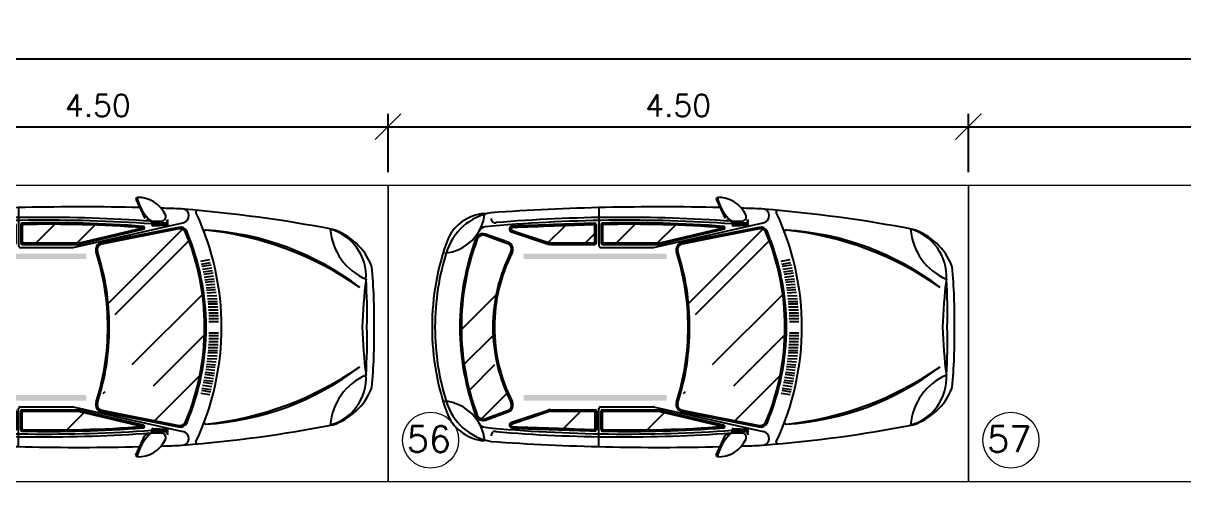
# Model space of a CAD drawing. Header units: millimetres. Extents: x 521 to 1055, y 261 to 520.
# Drawn here: x 547.34 to 556.34, y 476.24 to 479.8 of the extents above; entities that cross this region are included whole.
import ezdxf

# ---------------------------------------------------------------- set-up
doc = ezdxf.new("R2010")
doc.units = ezdxf.units.MM
doc.linetypes.add('CONTINU', pattern=[0])
doc.layers.add('0.1', color=8, linetype='Continuous', lineweight=13)
doc.layers.add('layout', color=1, linetype='Continuous')
doc.styles.add('ROMANS', font='romans')
doc.styles.get("Standard").update_dxf_attribs({"font": 'romans.shx'})
doc.dimstyles.new('Fares Eng - 50', dxfattribs={"dimscale": 2, "dimtxt": 0.085, "dimasz": 0.1, "dimexe": 0.05, "dimexo": 0.05, "dimgap": 0.04, "dimtad": 1, "dimzin": 4, "dimdsep": 46, "dimtxsty": 'ROMANS', "dimblk1": 'OBLIQUE', "dimblk2": 'OBLIQUE', "dimsah": 1, "dimcen": 0.05, "dimdle": 0.05, "dimclrd": 8, "dimclre": 8, "dimclrt": 8, "dimaunit": 1, "dimadec": 0, "dimazin": 0, "dimtfac": 1, "dimtix": 1, "dimtmove": 2, "dimatfit": 0, "dimldrblk": 'OPEN90', "dimfxl": 1, "dimtolj": 1, "dimtzin": 0, "dimarcsym": 0})

# ---------------------------------------------------------------- blocks, each defined once
blk = doc.blocks.new('_OBLIQUE')
at = {"color": 0, "linetype": 'ByBlock'}
blk.add_line((-0.5, -0.5), (0.5, 0.5), dxfattribs=at)
blk = doc.blocks.new('*D3637')
at = {"layer": '0.1', "color": 8, "linetype": 'CONTINU', "lineweight": -2, "transparency": 16777216}
for p, q in [((545.6684, 478.6439), (545.6684, 479.0971)), ((550.1684, 478.6439), (550.1684, 479.0971)), ((545.5684, 478.9971), (550.2684, 478.9971))]:
    blk.add_line(p, q, dxfattribs=at)
at = {"layer": 'DEFPOINTS', "color": 0, "linetype": 'CONTINU', "lineweight": -2, "transparency": 16777216}
for p in [(550.1684, 478.9971), (545.6684, 478.5439), (550.1684, 478.5439)]:
    blk.add_point(p, dxfattribs=at)
at = {"layer": '0.1', "color": 8, "linetype": 'CONTINU', "lineweight": -2, "transparency": 16777216, "xscale": 0.2, "yscale": 0.2, "zscale": 0.2, "rotation": 180}
blk.add_blockref('_OBLIQUE', (545.6684, 478.9971), dxfattribs=at)
at = {"layer": '0.1', "color": 8, "linetype": 'CONTINU', "lineweight": -2, "transparency": 16777216, "xscale": 0.2, "yscale": 0.2, "zscale": 0.2}
blk.add_blockref('_OBLIQUE', (550.1684, 478.9971), dxfattribs=at)
at = {"layer": '0.1', "color": 8, "linetype": 'CONTINU', "lineweight": -2, "transparency": 16777216, "insert": (547.9184, 479.1621), "char_height": 0.17, "attachment_point": 5, "style": 'ROMANS'}
blk.add_mtext('\\A1;4.50', dxfattribs=at)
blk = doc.blocks.new('_Open90')
at = {"color": 0, "linetype": 'ByBlock', "lineweight": -2}
for p, q in [((-0.5, 0.5), (0, 0)), ((0, 0), (-1, 0)), ((0, 0), (-0.5, -0.5))]:
    blk.add_line(p, q, dxfattribs=at)
blk = doc.blocks.new('*D3638')
at = {"layer": '0.1', "color": 8, "linetype": 'CONTINU', "lineweight": -2, "transparency": 16777216}
for p, q in [((550.1684, 478.6439), (550.1684, 479.0971)), ((554.6684, 478.6439), (554.6684, 479.0971)), ((550.0684, 478.9971), (554.7684, 478.9971))]:
    blk.add_line(p, q, dxfattribs=at)
at = {"layer": 'DEFPOINTS', "color": 0, "linetype": 'CONTINU', "lineweight": -2, "transparency": 16777216}
for p in [(554.6684, 478.9971), (550.1684, 478.5439), (554.6684, 478.5439)]:
    blk.add_point(p, dxfattribs=at)
at = {"layer": '0.1', "color": 8, "linetype": 'CONTINU', "lineweight": -2, "transparency": 16777216, "xscale": 0.2, "yscale": 0.2, "zscale": 0.2, "rotation": 180}
blk.add_blockref('_OBLIQUE', (550.1684, 478.9971), dxfattribs=at)
at = {"layer": '0.1', "color": 8, "linetype": 'CONTINU', "lineweight": -2, "transparency": 16777216, "xscale": 0.2, "yscale": 0.2, "zscale": 0.2}
blk.add_blockref('_OBLIQUE', (554.6684, 478.9971), dxfattribs=at)
at = {"layer": '0.1', "color": 8, "linetype": 'CONTINU', "lineweight": -2, "transparency": 16777216, "insert": (552.4184, 479.1621), "char_height": 0.17, "attachment_point": 5, "style": 'ROMANS'}
blk.add_mtext('\\A1;4.50', dxfattribs=at)
blk = doc.blocks.new('*D3639')
at = {"layer": '0.1', "color": 8, "linetype": 'CONTINU', "lineweight": -2, "transparency": 16777216}
for p, q in [((554.6684, 478.6439), (554.6684, 479.0971)), ((559.1684, 478.6439), (559.1684, 479.0971)), ((554.5684, 478.9971), (559.2684, 478.9971))]:
    blk.add_line(p, q, dxfattribs=at)
at = {"layer": 'DEFPOINTS', "color": 0, "linetype": 'CONTINU', "lineweight": -2, "transparency": 16777216}
for p in [(559.1684, 478.9971), (554.6684, 478.5439), (559.1684, 478.5439)]:
    blk.add_point(p, dxfattribs=at)
at = {"layer": '0.1', "color": 8, "linetype": 'CONTINU', "lineweight": -2, "transparency": 16777216, "xscale": 0.2, "yscale": 0.2, "zscale": 0.2, "rotation": 180}
blk.add_blockref('_OBLIQUE', (554.6684, 478.9971), dxfattribs=at)
at = {"layer": '0.1', "color": 8, "linetype": 'CONTINU', "lineweight": -2, "transparency": 16777216, "xscale": 0.2, "yscale": 0.2, "zscale": 0.2}
blk.add_blockref('_OBLIQUE', (559.1684, 478.9971), dxfattribs=at)
at = {"layer": '0.1', "color": 8, "linetype": 'CONTINU', "lineweight": -2, "transparency": 16777216, "insert": (556.9184, 479.1621), "char_height": 0.17, "attachment_point": 5, "style": 'ROMANS'}
blk.add_mtext('\\A1;4.50', dxfattribs=at)
blk = doc.blocks.new('*D3647')
at = {"layer": '0.1', "color": 8, "linetype": 'CONTINU', "lineweight": -2, "transparency": 16777216}
for p, q in [((541.1684, 479.1971), (541.1684, 479.6237)), ((572.6684, 479.1971), (572.6684, 479.6237)), ((541.0684, 479.5237), (572.7684, 479.5237))]:
    blk.add_line(p, q, dxfattribs=at)
at = {"layer": 'DEFPOINTS', "color": 0, "linetype": 'CONTINU', "lineweight": -2, "transparency": 16777216}
for p in [(572.6684, 479.5237), (541.1684, 479.0971), (572.6684, 479.0971)]:
    blk.add_point(p, dxfattribs=at)
at = {"layer": '0.1', "color": 8, "linetype": 'CONTINU', "lineweight": -2, "transparency": 16777216, "xscale": 0.2, "yscale": 0.2, "zscale": 0.2, "rotation": 180}
blk.add_blockref('_OBLIQUE', (541.1684, 479.5237), dxfattribs=at)
at = {"layer": '0.1', "color": 8, "linetype": 'CONTINU', "lineweight": -2, "transparency": 16777216, "xscale": 0.2, "yscale": 0.2, "zscale": 0.2}
blk.add_blockref('_OBLIQUE', (572.6684, 479.5237), dxfattribs=at)
at = {"layer": '0.1', "color": 8, "linetype": 'CONTINU', "lineweight": -2, "transparency": 16777216, "insert": (556.9184, 479.6887), "char_height": 0.17, "attachment_point": 5, "style": 'ROMANS'}
blk.add_mtext('\\A1;31.50', dxfattribs=at)
blk = doc.blocks.new('Car')
at = {"layer": 'layout', "color": 8}
for p, q in [((-39.13, -115.58), (-40.07, -109.37)), ((-37.18, -115.15), (-38.11, -108.94)), ((-35.76, -114.86), (-36.55, -108.6)), ((-33.8, -114.47), (-34.58, -108.2)), ((-31.83, -114.1), (-32.61, -107.82)), ((-30.4, -113.85), (-31.03, -107.55)), ((-28.42, -113.52), (-29.04, -107.35)), ((-26.44, -113.22), (-27.05, -107.15)), ((-25.01, -112.96), (-25.46, -106.96)), ((-23.02, -112.81), (-23.5, -106.37)), ((-21.18, -112.51), (-21.34, -106.1)), ((-19.19, -112.29), (-19.35, -105.87)), ((-17.19, -112.08), (-17.35, -105.66)), ((-15.75, -111.95), (-15.75, -105.51)), ((-13.75, -111.84), (-13.75, -105.34)), ((-11.75, -111.64), (-11.75, -105.19)), ((-9.75, -111.52), (-9.75, -105.07)), ((-7.75, -111.42), (-7.75, -104.97)), ((-5.75, -111.35), (-5.75, -104.89)), ((-3.75, -111.3), (-3.75, -104.83)), ((3.75, -111.3), (3.75, -104.83)), ((5.75, -111.35), (5.75, -104.89)), ((7.75, -111.42), (7.75, -104.97)), ((9.75, -111.52), (9.75, -105.07)), ((11.75, -111.64), (11.75, -105.19)), ((13.75, -111.84), (13.75, -105.34)), ((15.75, -111.95), (15.75, -105.51)), ((17.19, -112.08), (17.35, -105.66)), ((19.19, -112.29), (19.35, -105.87)), ((21.18, -112.51), (21.34, -106.1)), ((23.02, -112.81), (23.5, -106.37)), ((25.01, -112.96), (25.46, -106.96)), ((26.44, -113.22), (27.05, -107.15)), ((28.42, -113.52), (29.04, -107.35)), ((30.4, -113.85), (31.03, -107.55)), ((31.83, -114.1), (32.61, -107.82)), ((33.8, -114.47), (34.58, -108.2)), ((35.76, -114.86), (36.55, -108.6)), ((37.18, -115.15), (38.11, -108.94)), ((39.13, -115.58), (40.07, -109.37)), ((-44.43, -116.85), (-45.51, -110.71)), ((-42.49, -116.36), (-43.57, -110.21)), ((-41.09, -116.03), (-42.02, -109.83)), ((25.24, -163.06), (-22.09, -115.73)), ((39.58, -148.72), (5.2, -114.34)), ((41.09, -116.03), (42.02, -109.83)), ((42.49, -116.36), (43.57, -110.21)), ((44.43, -116.85), (45.51, -110.71)), ((-8.41, -174.64), (-58.24, -124.81)), ((63.09, -147.96), (32.62, -117.49)), ((-53.79, -202.87), (-70.44, -128.84)), ((-67.28, -131.91), (-57.03, -183.84)), ((-66.3, -131.69), (-56.05, -183.63)), ((-15.9, -179.27), (-66.05, -129.13)), ((53.79, -202.87), (70.44, -128.84)), ((56.05, -183.63), (66.3, -131.69)), ((57.03, -183.84), (67.28, -131.91)), ((-70.36, -149.36), (-70.51, -139.97)), ((-69.36, -149.11), (-69.51, -139.91)), ((-68.41, -148.9), (-68.73, -139.87)), ((68.41, -148.9), (68.73, -139.87)), ((69.36, -149.11), (69.51, -139.91)), ((70.36, -149.36), (70.51, -139.97)), ((-71.36, -149.65), (-71.45, -143.34)), ((71.36, -149.65), (71.45, -143.34)), ((-86.25, -160.56), (-73.15, -154.66)), ((-72.41, -153.97), (-71.35, -150.37)), ((-56.87, -198.54), (-66.97, -155.83)), ((-55.9, -198.31), (-66, -155.6)), ((55.9, -198.31), (66, -155.6)), ((56.87, -198.54), (66.97, -155.83)), ((72.41, -153.97), (71.35, -150.37)), ((86.25, -160.56), (73.15, -154.66)), ((44.78, -182.6), (43.44, -181.26)), ((-56.77, -200.19), (-68.78, -188.17)), ((69.26, -207.08), (57.61, -195.43)), ((-56.77, -237.2), (-56.77, -199.46)), ((-55.77, -237.2), (-55.77, -199.46)), ((-53.77, -238.7), (-53.77, -203.1)), ((53.77, -238.7), (53.77, -203.1)), ((55.77, -237.2), (55.77, -199.46)), ((56.77, -237.2), (56.77, -199.46)), ((-56.77, -227.76), (-69.33, -215.2)), ((-80.7, -239.7), (-54.77, -239.7)), ((-68.29, -237.2), (-69.16, -236.33)), ((-69.14, -237.2), (-56.77, -237.2)), ((-69.14, -238.2), (-56.77, -238.2)), ((-56.77, -241.37), (-69.05, -241.37)), ((-56.77, -242.37), (-69.05, -242.37)), ((-56.77, -248.72), (-62.9, -242.59)), ((-56.77, -272.37), (-56.77, -242.37)), ((-55.77, -272.37), (-55.77, -242.37)), ((80.7, -239.7), (54.77, -239.7)), ((55.77, -272.37), (55.77, -242.37)), ((69.14, -237.2), (56.77, -237.2)), ((69.14, -238.2), (56.77, -238.2)), ((56.77, -241.37), (69.05, -241.37)), ((56.77, -242.37), (69.05, -242.37)), ((56.77, -272.37), (56.77, -242.37)), ((68.35, -263.53), (56.77, -251.95)), ((-57.03, -273.82), (-68.34, -262.52)), ((-65.15, -298.28), (-56.97, -273.63)), ((65.15, -298.28), (56.97, -273.63)), ((-64.2, -298.6), (-56.02, -273.95)), ((64.2, -298.6), (56.02, -273.95)), ((-57.23, -300.94), (-62.7, -316.26)), ((-56.28, -301.28), (-61.75, -316.6)), ((61.89, -318.84), (44.86, -301.81)), ((61.75, -316.6), (56.28, -301.28)), ((62.7, -316.26), (57.23, -300.94)), ((1.56, -332.42), (-21.83, -309.02)), ((25.07, -330.56), (5.54, -311.03)), ((42.49, -327.02), (25.24, -309.77))]:
    blk.add_line(p, q, dxfattribs=at)
for centre, radius, start, end in [((-7.78, -326.68), 326.77, 88.63509, 95.77261), ((7.78, -326.68), 326.77, 84.22739, 91.36491), ((-34.26, -38.31), 32.93, 86.56245, 164.49582), ((-69.02, 10.38), 39.99, 274.33929, 336.71898), ((-25.61, -41.18), 42.46, 111.77904, 161.65444), ((-40.25, -4.54), 3, 97.67397, 111.77904), ((-10.03, -339.28), 334.59, 88.28197, 93.81346), ((10.07, 328.42), 336.52, 262.76955, 268.28512), ((10.03, -339.28), 334.59, 86.18654, 91.71803), ((-10.07, 328.42), 336.52, 271.71488, 277.23045), ((34.26, -38.31), 32.93, 15.50418, 93.43755), ((69.02, 10.38), 39.99, 203.28102, 265.66071), ((40.25, -4.54), 3, 68.22096, 82.32603), ((25.61, -41.18), 42.46, 18.34556, 68.22096), ((122.71, -124.56), 188.48, 142.42971, 176.62369), ((155.62, -136.85), 222.3, 145.09295, 173.96045), ((-155.62, -136.85), 222.3, 6.03955, 34.90705), ((-122.71, -124.56), 188.48, 3.37631, 37.57029), ((866.83, -205.61), 949.54, 169.20805, 175.34334), ((-866.83, -205.61), 949.54, 4.65666, 10.79195), ((0.52, -286.47), 183.69, 90, 115.07814), ((-0.52, -286.47), 183.69, 64.92186, 90), ((-64.45, -113.59), 1, 172.72578, 290.59687), ((0.02, -280.42), 167.16, 90.00647, 112.62321), ((0.02, -280.45), 166.19, 90.00846, 112.62516), ((-0.02, -280.42), 167.16, 67.37679, 89.99353), ((-0.02, -280.42), 166.16, 67.37679, 89.99349), ((64.45, -113.59), 1, 249.40313, 7.27422), ((-75.03, -129.55), 4.65, 8.74906, 183.51846), ((-77.76, -119.19), 1, 174.77267, 295.07814), ((75.03, -129.55), 4.65, 356.48154, 171.25094), ((77.76, -119.19), 1, 244.92186, 5.22733), ((1565.62, -198.2), 1646.72, 177.62048, 178.09716), ((-62.41, -130.76), 5, 111.95359, 193.30168), ((-62.41, -130.76), 4, 111.95359, 193.55432), ((62.41, -130.76), 4.01, 346.52867, 68.12941), ((62.41, -130.76), 5, 346.69832, 68.04641), ((-1565.62, -198.2), 1646.72, 1.90284, 2.37952), ((-67.04, -159.13), 20.41, 115.20324, 181.93489), ((-74.45, -143.38), 3, 0.88902, 115.20324), ((-72.5, -140.1), 1, 0.88902, 98.06761), ((-71.51, -139.99), 1, 0.88902, 95.22344), ((-70.51, -139.92), 1, 0.88902, 92.38995), ((-69.73, -139.9), 1, 2.00313, 90.18429), ((69.73, -139.9), 1, 89.81571, 177.99687), ((70.51, -139.92), 1, 87.61005, 179.11098), ((71.51, -139.99), 1, 84.77656, 179.11098), ((74.45, -143.38), 3, 64.79676, 179.11098), ((72.5, -140.1), 1, 81.93239, 179.11098), ((67.04, -159.13), 20.41, 358.06511, 64.79676), ((-94.89, -128.71), 31.99, 283.47064, 317.39271), ((940.68, -224.07), 1014.72, 175.8385, 184.81509), ((936.35, -221.13), 1008.45, 175.93968, 185.43335), ((-72.36, -149.67), 1, 287.94037, 0.88902), ((-71.36, -149.37), 1, 285.26496, 0.88902), ((770.41, -218.88), 840.75, 175.69294, 181.2505), ((-70.36, -149.13), 1, 282.62123, 0.88902), ((770.41, -218.88), 839.75, 175.69435, 181.2501), ((-69.41, -148.93), 1, 280.11964, 2.00313), ((-66.97, -155.83), 1, 13.30168, 174.5453), ((66.97, -155.83), 1, 5.4547, 166.69832), ((-770.41, -218.88), 839.75, 358.7499, 4.30565), ((-936.35, -221.13), 1008.45, 354.56665, 4.06032), ((-770.41, -218.88), 840.75, 358.7495, 4.30706), ((69.41, -148.93), 1, 177.99687, 259.88036), ((70.36, -149.13), 1, 179.11098, 257.37877), ((71.36, -149.37), 1, 179.11098, 254.73504), ((-940.68, -224.07), 1014.72, 355.18491, 4.1615), ((94.89, -128.71), 31.99, 222.60729, 256.52936), ((72.36, -149.67), 1, 179.11098, 252.05963), ((73.37, -153.69), 1, 196.42989, 257.76689), ((-86.47, -159.58), 1, 193.81658, 282.23311), ((1565.62, -198.2), 1646.72, 178.60166, 183.97585), ((-1565.62, -198.2), 1646.72, 356.02415, 1.39834), ((86.47, -159.58), 1, 257.76689, 346.18342), ((0, -344.99), 166.48, 90, 107.81843), ((0, -344.99), 165.48, 90, 107.81843), ((0, -344.99), 166.48, 72.18157, 90), ((0, -344.99), 165.48, 72.18157, 90), ((-52.17, -182.69), 5, 193.30168, 287.81843), ((-52.17, -182.69), 4, 193.55432, 287.81843), ((52.17, -182.69), 5, 252.18157, 346.69832), ((52.17, -182.69), 4, 252.18157, 346.44568), ((-60.77, -199.46), 4, 360, 13.30168), ((-60.77, -199.46), 5, 0, 13.30168), ((-54.77, -203.1), 1, 0, 13.30168), ((54.77, -203.1), 1, 166.69832, 180), ((60.77, -199.46), 5, 166.69832, 180), ((60.77, -199.46), 4, 166.69832, 180), ((-69.14, -237.2), 1, 181.58349, 270), ((-69.05, -242.37), 1, 90, 181.10658), ((9004.64, 48.66), 9079.35, 181.83701, 182.188638), ((9004.64, 48.66), 9078.35, 181.837091, 182.188581), ((-56.77, -237.2), 1, 270, 0), ((-56.77, -242.37), 1, 0, 90), ((-54.77, -238.7), 1, 270, 0), ((54.77, -238.7), 1, 180, 270), ((56.77, -237.2), 1, 180, 270), ((56.77, -242.37), 1, 90, 180), ((-9004.64, 48.66), 9078.35, 357.811419, 358.162909), ((-9004.64, 48.66), 9079.35, 357.811362, 358.16299), ((69.05, -242.37), 1, 358.89342, 90), ((69.14, -237.2), 1, 270, 358.41651), ((-60.77, -272.37), 4, 341.65255, 360), ((-60.77, -272.37), 5, 341.65255, 360), ((60.77, -272.37), 5, 180, 198.34745), ((60.77, -272.37), 4, 180, 198.34745), ((-66.1, -297.97), 2, 183.07381, 341.65255), ((-66.1, -297.97), 1, 183.44048, 341.65255), ((-52.52, -302.63), 5, 63.13567, 160.34618), ((-52.52, -302.63), 4, 63.13567, 160.34618), ((0, -198.95), 112.22, 243.13567, 270), ((0, -198.95), 111.22, 243.13567, 270), ((0, -198.95), 111.22, 270, 296.86433), ((0, -198.95), 112.22, 270, 296.86433), ((52.52, -302.63), 5, 19.65382, 116.86433), ((52.52, -302.63), 4, 19.65382, 116.86433), ((66.1, -297.97), 2, 198.34745, 356.92619), ((66.1, -297.97), 1, 198.34745, 356.55952), ((-39.09, -305.57), 38.64, 190.15024, 253.62481), ((-73.29, -309.38), 3, 270, 5.58191), ((39.09, -305.57), 38.64, 286.37519, 349.84976), ((73.29, -309.38), 3, 174.41809, 270), ((-79.74, -346.47), 30, 5.25839, 84.71276), ((-46.79, -314.36), 30, 185.58191, 244.44103), ((-62.59, -316.14), 5, 185.43335, 247.79793), ((-57.99, -317.94), 5, 160.34618, 249.50595), ((-57.99, -317.94), 4, 160.34618, 249.50595), ((79.74, -346.47), 30, 95.28724, 174.74161), ((57.99, -317.94), 4, 290.49405, 19.65382), ((57.99, -317.94), 5, 290.49405, 19.65382), ((46.79, -314.36), 30, 295.55897, 354.41809), ((62.59, -316.14), 5, 292.20207, 354.56665), ((0, -162.8), 170.63, 249.50595, 270), ((0, -162.8), 169.63, 249.50595, 270), ((0, -162.8), 169.63, 270, 290.49405), ((0, -162.8), 170.63, 270, 290.49405), ((0, -181.6), 170.63, 249.50595, 270), ((0, -181.6), 168.63, 252.23915, 270), ((0, -181.6), 170.63, 270, 290.49405), ((0, -181.6), 168.63, 270, 287.76085)]:
    blk.add_arc(centre, radius, start, end, dxfattribs=at)
for points in [[(-49.6, -290.37), (-45.84, -290.37), (-49.6, -194.01), (-45.84, -194.01)], [(49.6, -290.37), (45.84, -290.37), (49.6, -194.01), (45.84, -194.01)]]:
    blk.add_solid(points, dxfattribs=at)

msp = doc.modelspace()

# ---------------------------------------------------------------- linework, layer by layer
at = {"layer": '0.1', "color": 8}
for points in [[(550.1684, 478.54388), (550.1684, 476.24388), (545.6684, 476.24388), (545.6684, 478.54388)], [(554.6684, 478.54388), (554.6684, 476.24388), (550.1684, 476.24388), (550.1684, 478.54388)], [(559.1684, 478.54388), (559.1684, 476.24388), (554.6684, 476.24388), (554.6684, 478.54388)]]:
    msp.add_lwpolyline(points, close=True, dxfattribs=at)
for centre in [(550.49852, 476.5665), (554.99852, 476.5665)]:
    msp.add_circle(centre, 0.21725, dxfattribs=at)

# ---------------------------------------------------------------- block references
at = {"layer": '0.1', "color": 8, "linetype": 'CONTINU', "xscale": 0.0115, "yscale": 0.0115, "zscale": 0.0115, "rotation": 269.9999999999999}
for p in [(550.06022, 477.44332), (554.56022, 477.44332)]:
    msp.add_blockref('Car', p, dxfattribs=at)

# ---------------------------------------------------------------- texts
at = {"layer": '0.1', "color": 8}
for s, p in [('56', (550.31399, 476.47407)), ('57', (554.81399, 476.47407))]:
    msp.add_text(s, height=0.2, dxfattribs=at).set_placement(p)

# ---------------------------------------------------------------- dimensions: what is measured, and where the dimension line sits
at = {"layer": '0.1', "color": 8, "linetype": 'CONTINU', "lineweight": -2}
for base, p1, p2, picture, middle in [((572.6684, 479.52368), (541.1684, 479.09712), (572.6684, 479.09712), '*D3647', (556.9184, 479.68868)), ((550.1684, 478.99712), (545.6684, 478.54388), (550.1684, 478.54388), '*D3637', (547.9184, 479.16212)), ((554.6684, 478.99712), (550.1684, 478.54388), (554.6684, 478.54388), '*D3638', (552.4184, 479.16212)), ((559.1684, 478.99712), (554.6684, 478.54388), (559.1684, 478.54388), '*D3639', (556.9184, 479.16212))]:
    dim = msp.add_linear_dim(base=base, p1=p1, p2=p2, dimstyle='Fares Eng - 50', dxfattribs=at)
    dim.commit()
    dim.dimension.update_dxf_attribs({"geometry": picture, "text_midpoint": middle})

doc.saveas('drawing.dxf')
